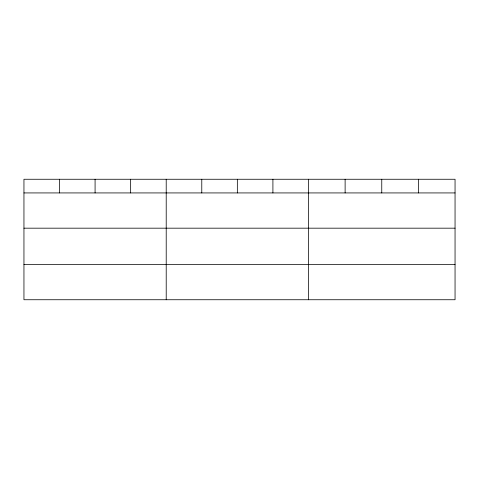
<?xml version="1.0" encoding="UTF-8"?>
<svg xmlns="http://www.w3.org/2000/svg" width="479" height="479" viewBox="0 0 479 479"><rect width="100%" height="100%" fill="white"/><g stroke="black" fill="none" stroke-linecap="round" stroke-linejoin="round"><path stroke-width="0.72" d="M455.05 228.178L455.05 179.26L23.95 179.26L23.95 299.74L455.05 299.74L455.05 228.178L23.95 228.178M23.95 192.929L455.05 192.929M23.95 264.492L455.05 264.492M418.406 179.26L418.406 192.929M381.763 179.26L381.763 192.929M345.12 179.26L345.12 192.929M308.476 179.26L308.476 299.74M272.91 179.26L272.91 192.929M237.344 179.26L237.344 192.929M201.779 179.26L201.779 192.929M166.213 179.26L166.213 299.74M130.647 179.26L130.647 192.929M95.082 179.26L95.082 192.929M59.516 179.26L59.516 192.929"/></g></svg>
